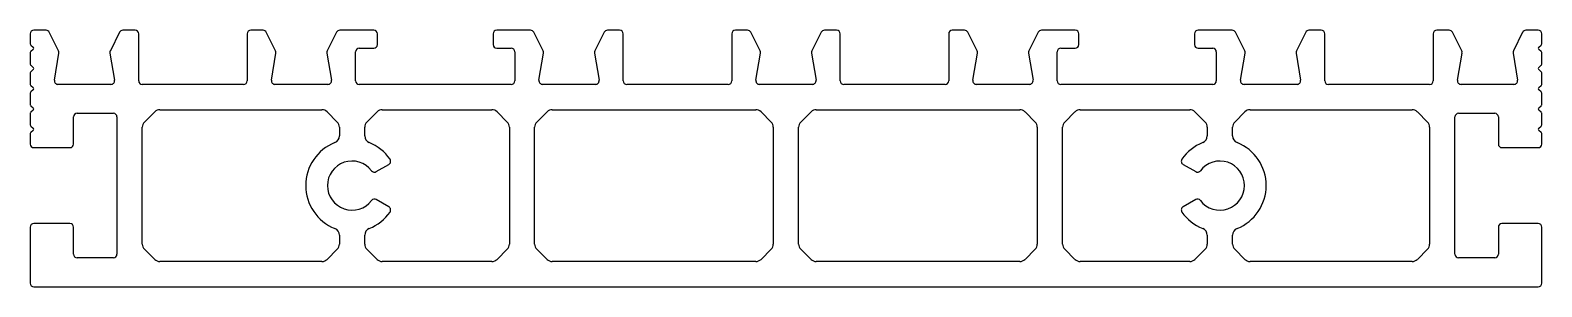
# Model space of a CAD drawing. Extents: x 994 to 1203, y 924 to 960.
import ezdxf

# ---------------------------------------------------------------- set-up
doc = ezdxf.new("R2010")
doc.units = 0
doc.layers.get('0').update_dxf_attribs({"linetype": 'CONTINUOUS'})

msp = doc.modelspace()

# ---------------------------------------------------------------- linework, layer by layer
for p, q in [((995.88, 959.79), (994.19, 959.79)), ((997.62, 956.93), (996.33, 959.51)), ((1006.05, 959.51), (1004.77, 956.93)), ((1008.19, 959.79), (1006.5, 959.79)), ((1025.88, 959.79), (1024.19, 959.79)), ((1027.62, 956.93), (1026.33, 959.51)), ((1036.05, 959.51), (1034.77, 956.93)), ((1041.19, 959.79), (1036.5, 959.79)), ((1062.88, 959.79), (1058.19, 959.79)), ((1064.62, 956.93), (1063.33, 959.51)), ((1073.05, 959.51), (1071.77, 956.93)), ((1075.19, 959.79), (1073.5, 959.79)), ((1092.88, 959.79), (1091.19, 959.79)), ((1094.62, 956.93), (1093.33, 959.51)), ((1103.05, 959.51), (1101.77, 956.93)), ((1105.19, 959.79), (1103.5, 959.79)), ((1122.88, 959.79), (1121.19, 959.79)), ((1124.62, 956.93), (1123.33, 959.51)), ((1133.05, 959.51), (1131.77, 956.93)), ((1138.19, 959.79), (1133.5, 959.79)), ((1159.88, 959.79), (1155.19, 959.79)), ((1161.62, 956.93), (1160.33, 959.51)), ((1170.05, 959.51), (1168.77, 956.93)), ((1172.19, 959.79), (1170.5, 959.79)), ((1189.88, 959.79), (1188.19, 959.79)), ((1191.62, 956.93), (1190.33, 959.51)), ((1200.05, 959.51), (1198.77, 956.93)), ((1202.19, 959.79), (1200.5, 959.79)), ((993.69, 959.29), (993.69, 957.88)), ((993.76, 957.73), (994.11, 957.44)), ((1008.69, 952.79), (1008.69, 959.29)), ((1023.69, 959.29), (1023.69, 952.79)), ((1039.19, 957.29), (1041.19, 957.29)), ((1041.69, 957.79), (1041.69, 959.29)), ((1057.69, 959.29), (1057.69, 957.79)), ((1058.19, 957.29), (1060.19, 957.29)), ((1075.69, 952.79), (1075.69, 959.29)), ((1090.69, 959.29), (1090.69, 952.79)), ((1105.69, 952.79), (1105.69, 959.29)), ((1120.69, 959.29), (1120.69, 952.79)), ((1136.19, 957.29), (1138.19, 957.29)), ((1138.69, 957.79), (1138.69, 959.29)), ((1154.69, 959.29), (1154.69, 957.79)), ((1155.19, 957.29), (1157.19, 957.29)), ((1172.69, 952.79), (1172.69, 959.29)), ((1187.69, 959.29), (1187.69, 952.79)), ((1202.28, 957.44), (1202.62, 957.73)), ((1202.69, 957.88), (1202.69, 959.29)), ((993.69, 956.69), (993.69, 955.08)), ((994.11, 957.13), (993.76, 956.85)), ((997.04, 952.87), (997.67, 956.63)), ((1004.72, 956.63), (1005.35, 952.87)), ((1027.04, 952.87), (1027.67, 956.63)), ((1034.72, 956.63), (1035.35, 952.87)), ((1038.69, 952.79), (1038.69, 956.79)), ((1060.69, 956.79), (1060.69, 952.79)), ((1064.04, 952.87), (1064.67, 956.63)), ((1071.72, 956.63), (1072.35, 952.87)), ((1094.04, 952.87), (1094.67, 956.63)), ((1101.72, 956.63), (1102.35, 952.87)), ((1124.04, 952.87), (1124.67, 956.63)), ((1131.72, 956.63), (1132.35, 952.87)), ((1135.69, 952.79), (1135.69, 956.79)), ((1157.69, 956.79), (1157.69, 952.79)), ((1161.04, 952.87), (1161.67, 956.63)), ((1168.72, 956.63), (1169.35, 952.87)), ((1191.04, 952.87), (1191.67, 956.63)), ((1198.72, 956.63), (1199.35, 952.87)), ((1202.62, 956.85), (1202.28, 957.13)), ((1202.69, 955.08), (1202.69, 956.69)), ((993.69, 953.89), (993.69, 952.28)), ((993.76, 954.93), (994.11, 954.64)), ((994.11, 954.33), (993.76, 954.05)), ((1202.28, 954.64), (1202.62, 954.93)), ((1202.62, 954.05), (1202.28, 954.33)), ((1202.69, 952.28), (1202.69, 953.89)), ((993.69, 951.09), (993.69, 949.48)), ((993.76, 952.13), (994.11, 951.84)), ((994.11, 951.53), (993.76, 951.25)), ((1004.85, 952.29), (997.53, 952.29)), ((1023.19, 952.29), (1009.19, 952.29)), ((1034.85, 952.29), (1027.53, 952.29)), ((1060.19, 952.29), (1039.19, 952.29)), ((1071.85, 952.29), (1064.53, 952.29)), ((1090.19, 952.29), (1076.19, 952.29)), ((1101.85, 952.29), (1094.53, 952.29)), ((1120.19, 952.29), (1106.19, 952.29)), ((1131.85, 952.29), (1124.53, 952.29)), ((1157.19, 952.29), (1136.19, 952.29)), ((1168.85, 952.29), (1161.53, 952.29)), ((1187.19, 952.29), (1173.19, 952.29)), ((1198.85, 952.29), (1191.53, 952.29)), ((1202.28, 951.84), (1202.62, 952.13)), ((1202.62, 951.25), (1202.28, 951.53)), ((1202.69, 949.48), (1202.69, 951.09)), ((993.76, 949.33), (994.11, 949.04)), ((1202.28, 949.04), (1202.62, 949.33)), ((993.69, 948.29), (993.69, 946.68)), ((994.11, 948.73), (993.76, 948.45)), ((999.69, 944.04), (999.69, 947.79)), ((1000.19, 948.29), (1005.19, 948.29)), ((1005.69, 947.79), (1005.69, 928.79)), ((1009.49, 947.08), (1010.9, 948.49)), ((1011.61, 948.79), (1034.03, 948.79)), ((1034.74, 948.49), (1036.15, 947.08)), ((1040.24, 947.08), (1041.65, 948.49)), ((1042.36, 948.79), (1057.53, 948.79)), ((1058.24, 948.49), (1059.65, 947.08)), ((1063.74, 947.08), (1065.15, 948.49)), ((1065.86, 948.79), (1094.03, 948.79)), ((1094.74, 948.49), (1096.15, 947.08)), ((1100.24, 947.08), (1101.65, 948.49)), ((1102.36, 948.79), (1130.53, 948.79)), ((1131.24, 948.49), (1132.65, 947.08)), ((1136.74, 947.08), (1138.15, 948.49)), ((1138.86, 948.79), (1154.03, 948.79)), ((1154.74, 948.49), (1156.15, 947.08)), ((1160.24, 947.08), (1161.65, 948.49)), ((1162.36, 948.79), (1184.78, 948.79)), ((1185.49, 948.49), (1186.9, 947.08)), ((1190.69, 928.79), (1190.69, 947.79)), ((1191.19, 948.29), (1196.19, 948.29)), ((1196.69, 947.79), (1196.69, 944.04)), ((1202.62, 948.45), (1202.28, 948.73)), ((1202.69, 946.68), (1202.69, 948.29)), ((993.69, 945.49), (993.69, 944.04)), ((993.76, 946.53), (994.11, 946.24)), ((994.11, 945.93), (993.76, 945.65)), ((1009.19, 930.2), (1009.19, 946.37)), ((1036.44, 946.37), (1036.44, 945.16)), ((1039.94, 945.16), (1039.94, 946.37)), ((1059.94, 946.37), (1059.94, 930.2)), ((1063.44, 930.2), (1063.44, 946.37)), ((1096.44, 946.37), (1096.44, 930.2)), ((1099.94, 930.2), (1099.94, 946.37)), ((1132.94, 946.37), (1132.94, 930.2)), ((1136.44, 930.2), (1136.44, 946.37)), ((1156.44, 946.37), (1156.44, 945.16)), ((1159.94, 945.16), (1159.94, 946.37)), ((1187.19, 946.37), (1187.19, 930.2)), ((1202.28, 946.24), (1202.62, 946.53)), ((1202.62, 945.65), (1202.28, 945.93)), ((1202.69, 944.04), (1202.69, 945.49)), ((994.19, 943.54), (999.19, 943.54)), ((1197.19, 943.54), (1202.19, 943.54)), ((1041.54, 940.22), (1043.28, 941.23)), ((1153.1, 941.23), (1154.84, 940.22)), ((1043.28, 935.35), (1041.54, 936.35)), ((1154.84, 936.35), (1153.1, 935.35)), ((993.69, 932.54), (993.69, 924.79)), ((999.19, 933.04), (994.19, 933.04)), ((999.69, 928.79), (999.69, 932.54)), ((1196.69, 932.54), (1196.69, 928.79)), ((1202.19, 933.04), (1197.19, 933.04)), ((1202.69, 924.79), (1202.69, 932.54)), ((1036.44, 931.42), (1036.44, 930.2)), ((1039.94, 930.2), (1039.94, 931.42)), ((1156.44, 931.42), (1156.44, 930.2)), ((1159.94, 930.2), (1159.94, 931.42)), ((1005.19, 928.29), (1000.19, 928.29)), ((1010.9, 928.08), (1009.49, 929.49)), ((1036.15, 929.49), (1034.74, 928.08)), ((1041.65, 928.08), (1040.24, 929.49)), ((1059.65, 929.49), (1058.24, 928.08)), ((1065.15, 928.08), (1063.74, 929.49)), ((1096.15, 929.49), (1094.74, 928.08)), ((1101.65, 928.08), (1100.24, 929.49)), ((1132.65, 929.49), (1131.24, 928.08)), ((1138.15, 928.08), (1136.74, 929.49)), ((1156.15, 929.49), (1154.74, 928.08)), ((1161.65, 928.08), (1160.24, 929.49)), ((1186.9, 929.49), (1185.49, 928.08)), ((1196.19, 928.29), (1191.19, 928.29)), ((1034.03, 927.79), (1011.61, 927.79)), ((1057.53, 927.79), (1042.36, 927.79)), ((1094.03, 927.79), (1065.86, 927.79)), ((1130.53, 927.79), (1102.36, 927.79)), ((1154.03, 927.79), (1138.86, 927.79)), ((1184.78, 927.79), (1162.36, 927.79)), ((994.19, 924.29), (1202.19, 924.29))]:
    msp.add_line(p, q)
for centre, radius, start, end in [((994.19, 959.29), 0.5, 90.0002, 180.0001), ((995.88, 959.29), 0.5, 26.5651, 89.9999), ((1006.5, 959.29), 0.5, 89.9997, 153.4351), ((1008.19, 959.29), 0.5, 0, 89.9997), ((1024.19, 959.29), 0.5, 90.0001, 180.0001), ((1025.88, 959.29), 0.5, 26.5651, 90), ((1036.5, 959.29), 0.5, 90, 153.4351), ((1041.19, 959.29), 0.5, 0, 90.0001), ((1058.19, 959.29), 0.5, 89.9999, 180.0001), ((1062.88, 959.29), 0.5, 26.5651, 90), ((1073.5, 959.29), 0.5, 90.0002, 153.4351), ((1075.19, 959.29), 0.5, 0, 89.9999), ((1091.19, 959.29), 0.5, 90, 180.0001), ((1092.88, 959.29), 0.5, 26.5651, 90), ((1103.5, 959.29), 0.5, 90.0001, 153.4351), ((1105.19, 959.29), 0.5, 0, 90), ((1121.19, 959.29), 0.5, 90, 180.0001), ((1122.88, 959.29), 0.5, 26.5651, 90.0001), ((1133.5, 959.29), 0.5, 90.0001, 153.4351), ((1138.19, 959.29), 0.5, 0, 90), ((1155.19, 959.29), 0.5, 90, 180.0001), ((1159.88, 959.29), 0.5, 26.5651, 90), ((1170.5, 959.29), 0.5, 90, 153.4351), ((1172.19, 959.29), 0.5, 0, 90.0002), ((1188.19, 959.29), 0.5, 89.9996, 180.0001), ((1189.88, 959.29), 0.5, 26.5651, 89.9997), ((1200.5, 959.29), 0.5, 89.9999, 153.4351), ((1202.19, 959.29), 0.5, 0, 90.0004), ((993.89, 957.88), 0.2, 180.0012, 230.1953), ((993.98, 957.29), 0.2, 309.8053, 50.1949), ((1039.19, 956.79), 0.5, 90, 180), ((1041.19, 957.79), 0.5, 270, 0), ((1058.19, 957.79), 0.5, 179.9999, 270), ((1060.19, 956.79), 0.5, 360, 90), ((1136.19, 956.79), 0.5, 90, 180), ((1138.19, 957.79), 0.5, 269.9999, 0), ((1155.19, 957.79), 0.5, 179.9999, 270.0001), ((1157.19, 956.79), 0.5, 360, 90), ((1202.41, 957.29), 0.2, 129.8054, 230.1949), ((1202.49, 957.88), 0.2, 309.8068, 0.0004), ((993.89, 956.69), 0.2, 129.8056, 180), ((997.17, 956.71), 0.5, 350.5382, 26.5654), ((1005.21, 956.71), 0.5, 153.4347, 189.4621), ((1027.17, 956.71), 0.5, 350.5384, 26.5657), ((1035.21, 956.71), 0.5, 153.4345, 189.4619), ((1064.17, 956.71), 0.5, 350.5378, 26.565), ((1072.21, 956.71), 0.5, 153.4351, 189.4625), ((1094.17, 956.71), 0.5, 350.5378, 26.565), ((1102.21, 956.71), 0.5, 153.4349, 189.4623), ((1124.17, 956.71), 0.5, 350.5379, 26.5651), ((1132.21, 956.71), 0.5, 153.4347, 189.4621), ((1161.17, 956.71), 0.5, 350.5376, 26.5649), ((1169.21, 956.71), 0.5, 153.4353, 189.4626), ((1191.17, 956.71), 0.5, 350.5378, 26.5651), ((1199.21, 956.71), 0.5, 153.4351, 189.4624), ((1202.49, 956.69), 0.2, 0.0011, 50.1956), ((993.89, 955.08), 0.2, 180.001, 230.1954), ((993.89, 953.89), 0.2, 129.8056, 180), ((993.98, 954.49), 0.2, 309.8055, 50.1947), ((1202.41, 954.49), 0.2, 129.8055, 230.1947), ((1202.49, 955.08), 0.2, 309.806, 0.0004), ((1202.49, 953.89), 0.2, 0.0009, 50.1956), ((993.89, 952.28), 0.2, 180.0007, 230.1953), ((993.89, 951.09), 0.2, 129.8056, 180), ((993.98, 951.69), 0.2, 309.8057, 50.1945), ((997.53, 952.79), 0.5, 170.5376, 269.9997), ((1004.85, 952.79), 0.5, 269.9997, 9.4622), ((1009.19, 952.79), 0.5, 180, 270.0003), ((1023.19, 952.79), 0.5, 269.9997, 359.9999), ((1027.53, 952.79), 0.5, 170.5377, 270), ((1034.85, 952.79), 0.5, 269.9998, 9.4622), ((1039.19, 952.79), 0.5, 180, 270.0002), ((1060.19, 952.79), 0.5, 270.0001, 359.9999), ((1064.53, 952.79), 0.5, 170.5377, 270), ((1071.85, 952.79), 0.5, 270.0001, 9.4622), ((1076.19, 952.79), 0.5, 180, 270), ((1090.19, 952.79), 0.5, 270, 0), ((1094.53, 952.79), 0.5, 170.5376, 270), ((1101.85, 952.79), 0.5, 270, 9.4622), ((1106.19, 952.79), 0.5, 180, 270), ((1120.19, 952.79), 0.5, 270, 359.9999), ((1124.53, 952.79), 0.5, 170.5377, 270), ((1131.85, 952.79), 0.5, 270.0002, 9.4622), ((1136.19, 952.79), 0.5, 180, 269.9998), ((1157.19, 952.79), 0.5, 270, 359.9999), ((1161.53, 952.79), 0.5, 170.5377, 270), ((1168.85, 952.79), 0.5, 270.0002, 9.4622), ((1173.19, 952.79), 0.5, 180, 269.9998), ((1187.19, 952.79), 0.5, 270.0002, 359.9999), ((1191.53, 952.79), 0.5, 170.5377, 270), ((1198.85, 952.79), 0.5, 270.0004, 9.4622), ((1202.41, 951.69), 0.2, 129.8057, 230.1945), ((1202.49, 952.28), 0.2, 309.806, 0.0001), ((1202.49, 951.09), 0.2, 0.0007, 50.1956), ((993.89, 949.48), 0.2, 180.0009, 230.1954), ((993.98, 948.89), 0.2, 309.8056, 50.1947), ((1202.41, 948.89), 0.2, 129.8055, 230.1947), ((1202.49, 949.48), 0.2, 309.806, 0.0003), ((993.89, 948.29), 0.2, 129.8056, 180), ((1000.19, 947.79), 0.5, 89.9997, 180), ((1005.19, 947.79), 0.5, 359.9999, 89.9999), ((1010.19, 946.37), 1, 134.9998, 179.9998), ((1011.61, 947.79), 1, 90.0002, 135), ((1034.03, 947.79), 1, 44.9999, 89.9998), ((1035.44, 946.37), 1, 0.0001, 45), ((1040.94, 946.37), 1, 134.9999, 179.9999), ((1042.36, 947.79), 1, 90, 134.9999), ((1057.53, 947.79), 1, 44.9999, 90), ((1058.94, 946.37), 1, 359.9999, 44.9997), ((1064.44, 946.37), 1, 134.9999, 180), ((1065.86, 947.79), 1, 90.0001, 135), ((1094.03, 947.79), 1, 44.9999, 89.9999), ((1095.44, 946.37), 1, 360, 44.9999), ((1100.94, 946.37), 1, 135, 180), ((1102.36, 947.79), 1, 90, 135), ((1130.53, 947.79), 1, 44.9999, 89.9999), ((1131.94, 946.37), 1, 0, 45), ((1137.44, 946.37), 1, 135, 180), ((1138.86, 947.79), 1, 89.9999, 134.9999), ((1154.03, 947.79), 1, 45, 90), ((1155.44, 946.37), 1, 359.9999, 45), ((1160.94, 946.37), 1, 135, 180), ((1162.36, 947.79), 1, 89.9999, 134.9999), ((1184.78, 947.79), 1, 45, 90), ((1186.19, 946.37), 1, 0, 45.0001), ((1191.19, 947.79), 0.5, 90, 180), ((1196.19, 947.79), 0.5, 359.9999, 89.9998), ((1202.49, 948.29), 0.2, 0.001, 50.1956), ((993.89, 946.68), 0.2, 180.0006, 230.1952), ((993.89, 945.49), 0.2, 129.8056, 180), ((993.98, 946.09), 0.2, 309.8058, 50.1944), ((1035.44, 945.16), 1, 291.8157, 360), ((1040.94, 945.16), 1, 180, 248.1843), ((1155.44, 945.16), 1, 291.8157, 360), ((1160.94, 945.16), 1, 180.0001, 248.1844), ((1202.41, 946.09), 0.2, 129.8057, 230.1945), ((1202.49, 946.68), 0.2, 309.806, 0), ((1202.49, 945.49), 0.2, 0.0007, 50.1956), ((994.19, 944.04), 0.5, 179.9999, 270.0004), ((999.19, 944.04), 0.5, 270, 0), ((1038.19, 938.29), 6.4, 111.8156, 248.1843), ((1038.19, 938.29), 6.4, 34.8614, 68.1843), ((1158.19, 938.29), 6.4, 111.8157, 145.1386), ((1158.19, 938.29), 6.4, 291.8157, 68.1843), ((1197.19, 944.04), 0.5, 179.9999, 270.0002), ((1202.19, 944.04), 0.5, 270.0002, 0), ((1038.19, 938.29), 3.4, 37.3659, 322.6341), ((1043.03, 941.66), 0.5, 300, 34.8614), ((1153.35, 941.66), 0.5, 145.1386, 240), ((1158.19, 938.29), 3.4, 217.3659, 142.6341), ((1041.29, 940.65), 0.5, 217.3659, 300), ((1155.09, 940.65), 0.5, 240, 322.634), ((1041.29, 935.92), 0.5, 60, 142.6341), ((1155.09, 935.92), 0.5, 37.3659, 120), ((1038.19, 938.29), 6.4, 291.8157, 325.1386), ((1043.03, 934.92), 0.5, 325.1386, 60), ((1153.35, 934.92), 0.5, 120, 214.8614), ((1158.19, 938.29), 6.4, 214.8614, 248.1843), ((994.19, 932.54), 0.5, 90, 180), ((999.19, 932.54), 0.5, 0, 90), ((1035.44, 931.42), 1, 0, 68.1844), ((1040.94, 931.42), 1, 111.8157, 180), ((1155.44, 931.42), 1, 360, 68.1843), ((1160.94, 931.42), 1, 111.8157, 180), ((1197.19, 932.54), 0.5, 90.0001, 180), ((1202.19, 932.54), 0.5, 360, 90.0004), ((1010.19, 930.2), 1, 180.0001, 225.0002), ((1035.44, 930.2), 1, 315.0001, 0.0001), ((1040.94, 930.2), 1, 179.9999, 225), ((1058.94, 930.2), 1, 315, 0), ((1064.44, 930.2), 1, 180, 225), ((1095.44, 930.2), 1, 315, 360), ((1100.94, 930.2), 1, 180, 225), ((1131.94, 930.2), 1, 314.9999, 360), ((1137.44, 930.2), 1, 180, 225), ((1155.44, 930.2), 1, 315, 360), ((1160.94, 930.2), 1, 180.0001, 225.0001), ((1186.19, 930.2), 1, 315, 0), ((1000.19, 928.79), 0.5, 180, 269.9998), ((1005.19, 928.79), 0.5, 269.9997, 360), ((1011.61, 928.79), 1, 225, 270.0001), ((1034.03, 928.79), 1, 270, 315), ((1042.36, 928.79), 1, 225, 269.9999), ((1057.53, 928.79), 1, 269.9999, 315), ((1065.86, 928.79), 1, 225, 270), ((1094.03, 928.79), 1, 270, 315), ((1102.36, 928.79), 1, 225, 270), ((1130.53, 928.79), 1, 270.0001, 315), ((1138.86, 928.79), 1, 225, 270), ((1154.03, 928.79), 1, 270, 315), ((1162.36, 928.79), 1, 225, 270), ((1184.78, 928.79), 1, 270.0002, 315), ((1191.19, 928.79), 0.5, 180, 270), ((1196.19, 928.79), 0.5, 270, 0), ((994.19, 924.79), 0.5, 180, 270.0004), ((1202.19, 924.79), 0.5, 270.0002, 0)]:
    msp.add_arc(centre, radius, start, end)

doc.saveas('drawing.dxf')
